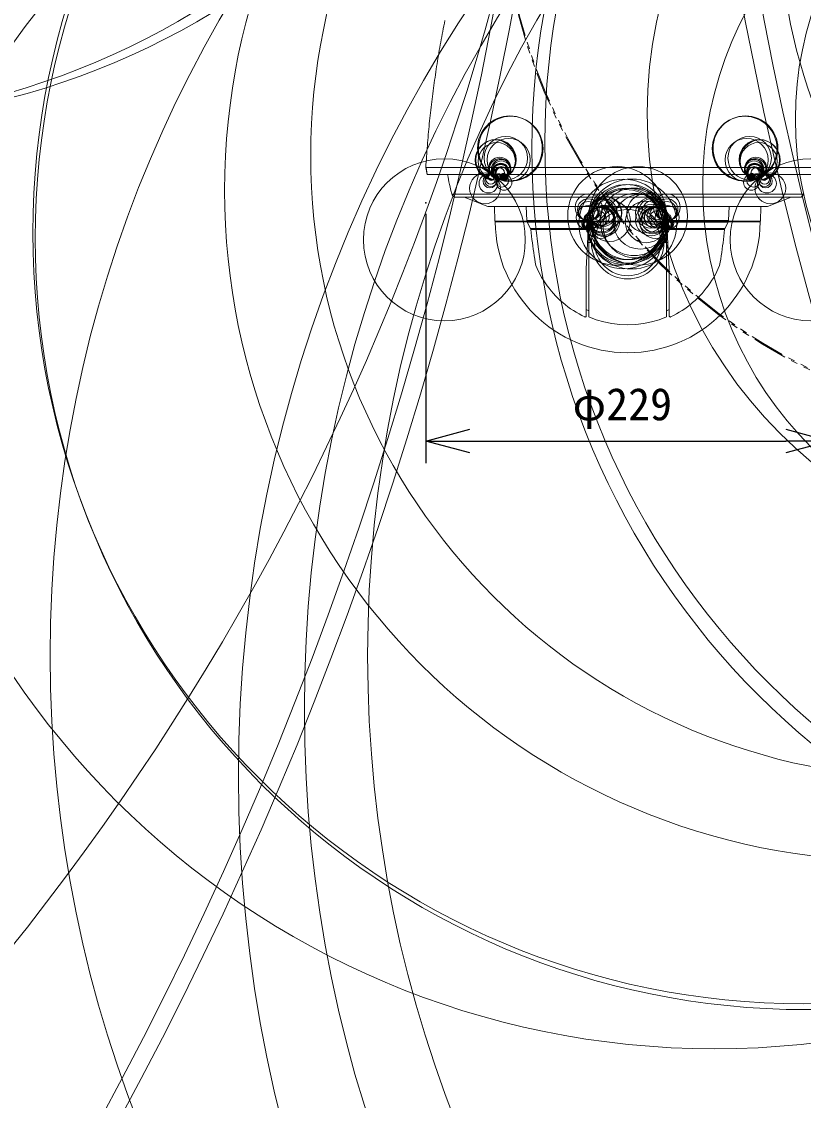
# Model space of a CAD drawing. Units: millimetres, scale not verified. Extents: x -9876 to 10121, y -1333 to 20075.
# Drawn here: x -54.2 to -9.9, y -18.6 to 42.6 of the extents above; entities that cross this region are included whole.
import ezdxf
from ezdxf.enums import TextEntityAlignment as Align

# ---------------------------------------------------------------- set-up
doc = ezdxf.new("R2010")
doc.units = ezdxf.units.MM
doc.header["$LTSCALE"] = 0.125
doc.header["$PDMODE"] = 32
doc.header["$PDSIZE"] = 0.025
doc.linetypes.add('USER1', pattern=[31.75, 15.875, -3.175, 3.175, -3.175, 3.175, -3.175])
for name, color, linetype in [('0-0_0', 7, 'Continuous'), ('0-5_SUNPO', 7, 'Continuous'), ('0-6_Defpoints', 7, 'Continuous')]:
    doc.layers.add(name, color=color, linetype=linetype)
doc.layers.add('0-4_GAIKEI', color=1, linetype='Continuous', lineweight=18)
doc.styles.add('ＭＳ ゴシック', font='')
doc.styles.get('ＭＳ ゴシック').set_extended_font_data('MS Gothic')

# ---------------------------------------------------------------- blocks, each defined once
blk = doc.blocks.new('_Open30')
at = {"layer": '0-0_0'}
blk.add_line((0, 0), (-1, 0), dxfattribs=at)
blk.add_lwpolyline([(-1, 0.26795), (0, 0), (-1, -0.26795)], dxfattribs=at)
blk = doc.blocks.new('D23')
at = {"layer": '0-5_SUNPO'}
for p, q in [((345.922, -77.056), (361.8781, -77.056)), ((360.6281, -105.6458), (360.6281, -79.556)), ((351.7176, -108.1458), (361.8781, -108.1458))]:
    blk.add_line(p, q, dxfattribs=at)
at = {"layer": '0-6_Defpoints'}
for p in [(345.297, -77.056), (360.6281, -77.056), (351.0926, -108.1458)]:
    blk.add_point(p, dxfattribs=at)
at = {"layer": '0-5_SUNPO', "xscale": 2.5, "yscale": 2.5}
for p, rotation in [((360.6281, -77.056), 90), ((360.6281, -108.1458), 270)]:
    blk.add_blockref('_Open30', p, dxfattribs=dict(at, rotation=rotation))
at = {"layer": '0-5_SUNPO', "style": 'ＭＳ ゴシック'}
blk.add_text('310.5', height=1.833, rotation=90, dxfattribs=at).set_placement((360.0031, -95.7259), align=Align.BOTTOM_LEFT)
blk = doc.blocks.new('D24')
at = {"layer": '0-5_SUNPO'}
for p, q in [((328.2512, -100.2706), (328.2512, -114.3974)), ((351.1512, -100.2706), (351.1512, -114.3974)), ((330.7512, -113.1474), (348.6512, -113.1474))]:
    blk.add_line(p, q, dxfattribs=at)
at = {"layer": '0-6_Defpoints'}
for p in [(328.2512, -99.6456), (351.1512, -99.6456), (351.1512, -113.1474)]:
    blk.add_point(p, dxfattribs=at)
at = {"layer": '0-5_SUNPO', "xscale": 2.5, "yscale": 2.5, "rotation": 180}
blk.add_blockref('_Open30', (328.2512, -113.1474), dxfattribs=at)
at = {"layer": '0-5_SUNPO', "xscale": 2.5, "yscale": 2.5}
blk.add_blockref('_Open30', (351.1512, -113.1474), dxfattribs=at)
at = {"layer": '0-5_SUNPO', "style": 'ＭＳ ゴシック'}
blk.add_text('φ229', height=1.833, dxfattribs=at).set_placement((336.5762, -112.5224), align=Align.BOTTOM_LEFT)

msp = doc.modelspace()

# ---------------------------------------------------------------- linework, layer by layer
at = {"layer": '0-4_GAIKEI', "color": 7}
for p, q in [((-31.2014, 33.8851), (-31.2796, 34.2859)), ((-31.1955, 33.8851), (-31.2677, 34.2859)), ((-31.2014, 33.8851), (-8.4577, 33.8851)), ((-29.1045, 32.6014), (-27.7684, 32.0785)), ((-10.5665, 32.6014), (-11.9027, 32.0785)), ((-11.9392, 32.0716), (-27.7319, 32.0716)), ((-27.3885, 32.0716), (-27.3579, 31.2501)), ((-27.3579, 31.2501), (-27.3493, 31.2))]:
    msp.add_line(p, q, dxfattribs=at)
at = {"layer": '0-4_GAIKEI'}
for p, q in [((-31.2796, 34.2859), (-8.3796, 34.2859)), ((-26.7611, 33.8492), (-26.7611, 33.8493)), ((-14.6101, 33.8851), (-14.6112, 33.8751)), ((-12.91, 33.8492), (-12.91, 33.8493)), ((-29.7985, 32.7804), (-9.8726, 32.7804)), ((-29.64, 32.6014), (-10.0311, 32.6014)), ((-25.5487, 31.2718), (-25.5906, 32.0716)), ((-18.2277, 32.0316), (-21.4434, 32.0316)), ((-14.1224, 31.2718), (-14.0805, 32.0716)), ((-12.3132, 31.2501), (-27.3579, 31.2501)), ((-12.3218, 31.2), (-27.3493, 31.2)), ((-25.5487, 31.2718), (-22.1161, 31.2718)), ((-25.3484, 30.8337), (-25.5278, 31.1926)), ((-22.1172, 31.1926), (-25.5278, 31.1926)), ((-22.1894, 28.5379), (-22.0201, 31.7674)), ((-22.0398, 25.8198), (-22.0398, 31.3925)), ((-17.6509, 31.7674), (-17.4817, 28.5379)), ((-17.6313, 25.8198), (-17.6313, 31.3925)), ((-17.555, 31.2718), (-14.1224, 31.2718)), ((-14.1433, 31.1926), (-17.5539, 31.1926)), ((-14.3227, 30.8337), (-14.1433, 31.1926)), ((-25.3484, 30.8337), (-22.1368, 30.8337)), ((-25.3074, 30.58), (-25.3284, 30.7661)), ((-22.1434, 30.7661), (-25.3284, 30.7661)), ((-25.2856, 30.3941), (-25.3074, 30.58)), ((-17.5343, 30.8337), (-14.3227, 30.8337)), ((-14.3427, 30.7661), (-17.5277, 30.7661)), ((-14.3855, 30.3941), (-14.3637, 30.58)), ((-14.3637, 30.58), (-14.3427, 30.7661)), ((-25.2628, 30.2082), (-25.2856, 30.3941)), ((-25.2392, 30.0224), (-25.2628, 30.2082)), ((-25.2147, 29.8368), (-25.2392, 30.0224)), ((-21.9195, 30.0277), (-22.1113, 30.0277)), ((-17.5598, 30.0277), (-17.7816, 30.0277)), ((-14.4563, 29.8368), (-14.4319, 30.0224)), ((-14.4319, 30.0224), (-14.4083, 30.2082)), ((-14.4083, 30.2082), (-14.3855, 30.3941)), ((-25.1894, 29.6513), (-25.2147, 29.8368)), ((-25.1632, 29.4658), (-25.1894, 29.6513)), ((-25.1361, 29.2806), (-25.1632, 29.4658)), ((-14.535, 29.2806), (-14.5079, 29.4658)), ((-14.5079, 29.4658), (-14.4817, 29.6513)), ((-14.4817, 29.6513), (-14.4563, 29.8368)), ((-25.1082, 29.0954), (-25.1361, 29.2806)), ((-25.0794, 28.9104), (-25.1082, 29.0954)), ((-25.0419, 28.7271), (-25.0794, 28.9104)), ((-14.6292, 28.7271), (-14.5917, 28.9104)), ((-14.5917, 28.9104), (-14.5629, 29.0954)), ((-14.5629, 29.0954), (-14.535, 29.2806)), ((-24.9735, 28.553), (-25.0419, 28.7271)), ((-24.892, 28.3844), (-24.9735, 28.553)), ((-24.8051, 28.2185), (-24.892, 28.3844)), ((-24.7127, 28.0557), (-24.8051, 28.2185)), ((-22.1901, 25.8601), (-22.1901, 28.5117)), ((-17.481, 28.5117), (-17.481, 25.8601)), ((-14.9584, 28.0557), (-14.866, 28.2185)), ((-14.866, 28.2185), (-14.779, 28.3844)), ((-14.779, 28.3844), (-14.6976, 28.553)), ((-14.6976, 28.553), (-14.6292, 28.7271)), ((-24.615, 27.8959), (-24.7127, 28.0557)), ((-24.5121, 27.7395), (-24.615, 27.8959)), ((-24.404, 27.5866), (-24.5121, 27.7395)), ((-24.291, 27.4373), (-24.404, 27.5866)), ((-15.3801, 27.4373), (-15.2671, 27.5866)), ((-15.2671, 27.5866), (-15.159, 27.7395)), ((-15.159, 27.7395), (-15.0561, 27.8959)), ((-15.0561, 27.8959), (-14.9584, 28.0557)), ((-24.173, 27.2919), (-24.291, 27.4373)), ((-24.0503, 27.1504), (-24.173, 27.2919)), ((-23.9231, 27.0131), (-24.0503, 27.1504)), ((-23.7913, 26.88), (-23.9231, 27.0131)), ((-15.8798, 26.88), (-15.748, 27.0131)), ((-15.748, 27.0131), (-15.6207, 27.1504)), ((-15.6207, 27.1504), (-15.4981, 27.2919)), ((-15.4981, 27.2919), (-15.3801, 27.4373)), ((-23.6552, 26.7514), (-23.7913, 26.88)), ((-23.5149, 26.6274), (-23.6552, 26.7514)), ((-23.3706, 26.5081), (-23.5149, 26.6274)), ((-23.2225, 26.3936), (-23.3706, 26.5081)), ((-23.0706, 26.284), (-23.2225, 26.3936)), ((-16.6005, 26.284), (-16.4486, 26.3936)), ((-16.4486, 26.3936), (-16.3004, 26.5081)), ((-16.3004, 26.5081), (-16.1561, 26.6274)), ((-16.1561, 26.6274), (-16.0159, 26.7514)), ((-16.0159, 26.7514), (-15.8798, 26.88)), ((-22.9152, 26.1796), (-23.0706, 26.284)), ((-22.7564, 26.0803), (-22.9152, 26.1796)), ((-22.5945, 25.9864), (-22.7564, 26.0803)), ((-22.4295, 25.8978), (-22.5945, 25.9864)), ((-22.2617, 25.8148), (-22.4295, 25.8978)), ((-22.0398, 26.1703), (-22.1901, 26.2454)), ((-22.0398, 25.8196), (-21.6223, 25.6607)), ((-18.0494, 25.6605), (-17.6313, 25.8196)), ((-17.481, 26.2454), (-17.6313, 26.1703)), ((-17.4094, 25.8148), (-17.2416, 25.8978)), ((-17.2416, 25.8978), (-17.0766, 25.9864)), ((-17.0766, 25.9864), (-16.9147, 26.0803)), ((-16.9147, 26.0803), (-16.7559, 26.1796)), ((-16.7559, 26.1796), (-16.6005, 26.284)), ((-21.6223, 25.6607), (-21.1858, 25.5336)), ((-21.1858, 25.5336), (-20.7407, 25.4422)), ((-20.7407, 25.4422), (-20.2898, 25.3871)), ((-20.2898, 25.3871), (-19.8359, 25.3687)), ((-19.8359, 25.3687), (-19.382, 25.3871)), ((-19.382, 25.3871), (-18.931, 25.4421)), ((-18.931, 25.4421), (-18.4859, 25.5334)), ((-18.4859, 25.5334), (-18.0494, 25.6605))]:
    msp.add_line(p, q, dxfattribs=at)
at = {"layer": '0-4_GAIKEI', "color": 7}
for points in [[(-30.6187, 40.3121), (-30.594, 40.4656), (-30.5688, 40.6191), (-30.5432, 40.7726), (-30.5172, 40.9259), (-30.4907, 41.0792), (-30.4637, 41.2324), (-30.4362, 41.3855), (-30.4083, 41.5385), (-30.3799, 41.6915), (-30.3509, 41.8444), (-30.3215, 41.9972), (-30.2916, 42.1499), (-30.2611, 42.3025), (-30.2301, 42.455), (-30.1986, 42.6074)], [(-31.2796, 34.2859), (-31.2703, 34.4411), (-31.2605, 34.5963), (-31.2504, 34.7515), (-31.2398, 34.9066), (-31.2288, 35.0617), (-31.2174, 35.2168), (-31.2056, 35.3719), (-31.1933, 35.5269), (-31.1807, 35.6818), (-31.1676, 35.8368), (-31.1541, 35.9917), (-31.1403, 36.1466), (-31.126, 36.3014), (-31.1113, 36.4562), (-31.0962, 36.611), (-31.0807, 36.7657), (-31.0649, 36.9204), (-31.0486, 37.075), (-31.0319, 37.2297), (-31.0149, 37.3842), (-30.9974, 37.5387), (-30.9796, 37.6932), (-30.9614, 37.8477), (-30.9428, 38.0021), (-30.9239, 38.1564), (-30.9045, 38.3107), (-30.8848, 38.465), (-30.8647, 38.6192), (-30.8442, 38.7733), (-30.8233, 38.9275), (-30.8021, 39.0815), (-30.7805, 39.2355), (-30.7586, 39.3895), (-30.7363, 39.5434), (-30.7136, 39.6973), (-30.6905, 39.8511), (-30.667, 40.0048), (-30.6431, 40.1585), (-30.6187, 40.3121)], [(-12.2826, 32.0716), (-12.3132, 31.2501), (-12.3218, 31.2)]]:
    msp.add_lwpolyline(points, dxfattribs=at)
at = {"layer": '0-4_GAIKEI'}
for centre, radius in [((-238.7784, 82.87), 215.0153), ((-237.7053, 82.8513), 215.0153), ((195.3956, 82.8046), 212.3644), ((196.4687, 82.8233), 212.3644), ((-170.2728, 82.5963), 147.9619), ((26.3399, 79.7654), 43.2814), ((27.413, 79.7841), 43.2814), ((-66.691, 79.7771), 42.9001), ((-65.6179, 79.7583), 42.9001), ((-25.845, 30.5143), 59.0879), ((-14.9055, 32.3432), 47.9967), ((19.6761, -57.5645), 136.7235), ((36.6921, -65.6111), 144.7701), ((19.2147, -12.3859), 91.3511), ((19.7463, 6.6247), 72.3237), ((37.2486, -0.182), 79.1472), ((37.4005, 3.5935), 75.5619), ((37.7463, 6.6247), 72.3237), ((18.5269, 35.3612), 43.7906), ((18.7418, 35.6842), 43.2786), ((19.1964, 48.5318), 30.413), ((27.0518, -627.082), 705.8096), ((30.8967, -270.6774), 349.3842), ((30.0968, -320.4427), 398.5536), ((30.7216, -287.691), 365.7985), ((-9.8579, 30.5865), 43.6934), ((-9.7279, 30.2629), 43.699), ((-4.6841, 32.9849), 37.9995), ((-2.495, 34.9656), 35.3121), ((6.8923, 37.3624), 25.624), ((-28.9702, -84.1772), 144.6831), ((9.1721, 37.0193), 19.5026), ((5.381, 33.2591), 20.9628), ((-26.5128, 35.3716), 1.8349), ((-26.4671, 35.3514), 1.8349), ((-13.204, 35.3514), 1.8349), ((-13.1583, 35.3716), 1.8349), ((-27.3398, 34.7037), 1.1439), ((-27.2978, 34.724), 1.1439), ((-27.2564, 34.6427), 1.0531), ((-26.7486, 34.8167), 1.2321), ((-26.5823, 34.7107), 1.2226), ((-13.0888, 34.7107), 1.2226), ((-12.9225, 34.8167), 1.2321), ((-12.3733, 34.724), 1.1439), ((-12.3313, 34.7037), 1.1439), ((-12.4146, 34.6427), 1.0531), ((-27.0991, 34.2425), 0.6237), ((-12.5719, 34.2425), 0.6237), ((-30.2258, 30.1853), 4.5873), ((-27.0851, 34.2054), 0.5835), ((-27.0095, 34.1868), 0.5502), ((-27.0045, 34.1872), 0.5528), ((-26.9984, 34.1407), 0.5115), ((-27.0536, 34.0764), 0.4323), ((-27.0276, 34.0762), 0.4436), ((-27.0242, 34.0597), 0.4261), ((-27.0306, 34.0439), 0.4095), ((-27.0071, 34.0703), 0.4285), ((-27.1239, 33.9673), 0.3026), ((-27.0065, 33.9853), 0.3498), ((-26.9659, 33.9811), 0.3303), ((-20.4383, 31.5389), 2.7967), ((-19.2418, 31.5399), 2.7877), ((-9.4453, 30.1853), 4.5873), ((-12.6666, 34.1872), 0.5528), ((-12.6616, 34.1868), 0.5502), ((-12.6727, 34.1407), 0.5115), ((-12.586, 34.2054), 0.5835), ((-12.664, 34.0703), 0.4285), ((-12.6435, 34.0762), 0.4436), ((-12.6469, 34.0597), 0.4261), ((-12.6405, 34.0439), 0.4095), ((-12.6175, 34.0764), 0.4323), ((-12.7052, 33.9811), 0.3303), ((-12.6646, 33.9853), 0.3498), ((-12.5471, 33.9673), 0.3026), ((-27.9243, 33.1031), 0.8711), ((-27.7284, 33.3747), 0.5362), ((-27.6491, 33.5067), 0.3821), ((-27.5929, 33.5357), 0.3401), ((-27.6013, 33.6091), 0.2692), ((-27.5738, 33.7135), 0.1612), ((-26.9644, 33.5453), 0.3764), ((-27.1541, 33.796), 0.134), ((-26.8441, 33.4364), 0.4407), ((-27.1592, 33.7773), 0.1148), ((-27.1925, 33.7096), 0.0394), ((-26.8661, 33.8171), 0.1382), ((-26.8933, 33.7685), 0.1067), ((-26.89, 33.7701), 0.1067), ((-26.85, 33.7507), 0.1434), ((-26.8129, 33.7226), 0.1528), ((-26.8427, 33.8054), 0.1122), ((-26.8275, 33.7595), 0.1222), ((-26.8209, 33.8024), 0.0902), ((-26.805, 33.7772), 0.0976), ((-26.8581, 33.7026), 0.032), ((-26.8044, 33.8005), 0.0752), ((-26.7999, 33.8036), 0.0707), ((-26.7994, 33.8064), 0.0683), ((-26.7956, 33.8198), 0.0539), ((-26.7888, 33.8147), 0.0548), ((-19.5988, 31.0799), 2.5476), ((-12.827, 33.4364), 0.4407), ((-12.7067, 33.5453), 0.3764), ((-12.8582, 33.7226), 0.1528), ((-12.8436, 33.7595), 0.1222), ((-12.8211, 33.7507), 0.1434), ((-12.866, 33.7772), 0.0976), ((-12.805, 33.8171), 0.1382), ((-12.8667, 33.8005), 0.0752), ((-12.8712, 33.8036), 0.0707), ((-12.8283, 33.8054), 0.1122), ((-12.8501, 33.8024), 0.0902), ((-12.8717, 33.8064), 0.0683), ((-12.8823, 33.8147), 0.0548), ((-12.8755, 33.8198), 0.0539), ((-12.7811, 33.7701), 0.1067), ((-12.7778, 33.7685), 0.1067), ((-12.813, 33.7026), 0.032), ((-12.517, 33.796), 0.134), ((-12.5119, 33.7773), 0.1148), ((-11.7468, 33.1031), 0.8711), ((-12.4786, 33.7096), 0.0394), ((-11.9427, 33.3747), 0.5362), ((-12.0781, 33.5357), 0.3401), ((-12.022, 33.5067), 0.3821), ((-12.0698, 33.6091), 0.2692), ((-12.0973, 33.7135), 0.1612), ((-12.0762, 33.9837), 0.109), ((-12.0329, 33.9536), 0.1001), ((-12.0831, 33.92), 0.0449), ((-12.0649, 33.9225), 0.0554), ((-12.0853, 33.9048), 0.0296), ((-12.083, 33.904), 0.0296), ((-12.0842, 33.9017), 0.027), ((-12.0873, 33.895), 0.0196), ((-20.0637, 31.0833), 2.5384), ((-19.9711, 30.9038), 2.1315), ((-19.9553, 30.9827), 2.1264), ((-19.9216, 31.1914), 2.1264), ((-19.7495, 31.1914), 2.1264), ((-19.7158, 30.9827), 2.1264), ((-19.4706, 31.2048), 1.9168), ((-22.0531, 32.0272), 0.758), ((-22.064, 31.8896), 0.62), ((-20.8649, 31.2738), 1.1795), ((-21.1052, 31.7008), 0.9188), ((-21.0945, 31.718), 0.9264), ((-21.2932, 31.7426), 0.7262), ((-21.2308, 31.739), 0.7876), ((-19.4073, 30.9901), 1.8264), ((-19.104, 31.2069), 1.5502), ((-18.7653, 31.6978), 1.1162), ((-18.517, 31.7129), 0.8684), ((-18.4432, 31.738), 0.7906), ((-18.339, 31.7489), 0.6868), ((-17.6179, 32.0272), 0.758), ((-17.6071, 31.8896), 0.62), ((-22.0709, 31.4432), 0.681), ((-22.0673, 31.8115), 0.5419), ((-21.4137, 31.1445), 0.8876), ((-21.1656, 31.267), 0.8831), ((-21.2141, 31.2828), 0.8327), ((-21.3369, 31.3203), 0.7052), ((-21.5436, 31.346), 0.497), ((-21.2877, 31.3181), 0.7513), ((-21.3043, 31.3493), 0.7207), ((-21.4127, 31.5039), 0.5319), ((-21.4534, 31.6601), 0.3705), ((-18.7944, 31.2009), 1.1795), ((-18.5111, 31.3017), 0.8831), ((-18.415, 31.3075), 0.7842), ((-18.2574, 31.1446), 0.8875), ((-18.3432, 31.3324), 0.7086), ((-18.3316, 31.305), 0.7052), ((-18.2908, 31.4451), 0.5988), ((-18.244, 31.5441), 0.4893), ((-18.1274, 31.3455), 0.497), ((-18.2161, 31.6742), 0.3563), ((-17.6002, 31.4433), 0.681), ((-17.6038, 31.8115), 0.5419), ((-22.1052, 31.1024), 0.3385), ((-22.1086, 31.0463), 0.2823), ((-22.1058, 31.0254), 0.2615), ((-22.1154, 30.993), 0.2301), ((-22.0914, 31.0538), 0.2247), ((-22.0731, 31.4167), 0.2284), ((-22.066, 31.4186), 0.149), ((-22.0955, 31.2935), 0.1033), ((-22.0948, 31.285), 0.0949), ((-22.0961, 31.2755), 0.0853), ((-22.1131, 31.226), 0.0653), ((-22.0928, 31.2672), 0.0768), ((-22.0849, 31.242), 0.0505), ((-22.0808, 31.2182), 0.0321), ((-22.0755, 31.2248), 0.0309), ((-22.0543, 31.3047), 0.0346), ((-22.0574, 31.292), 0.0232), ((-22.0647, 31.2133), 0.0153), ((-22.0637, 31.2131), 0.0143), ((-22.0528, 31.2825), 0.0126), ((-22.0507, 31.2773), 0.007), ((-17.5659, 31.1024), 0.3385), ((-17.5624, 31.0463), 0.2823), ((-17.5653, 31.0254), 0.2615), ((-17.598, 31.4167), 0.2284), ((-17.5797, 31.0538), 0.2247), ((-17.5557, 30.9929), 0.2299), ((-17.6051, 31.4186), 0.149), ((-17.5755, 31.2935), 0.1033), ((-17.5763, 31.285), 0.0949), ((-17.575, 31.2755), 0.0853), ((-17.5783, 31.2672), 0.0768), ((-17.6168, 31.3047), 0.0346), ((-17.6137, 31.292), 0.0232), ((-17.5862, 31.242), 0.0505), ((-17.6183, 31.2825), 0.0126), ((-17.6204, 31.2773), 0.007), ((-17.5956, 31.2248), 0.0309), ((-17.558, 31.226), 0.0653), ((-17.5903, 31.2182), 0.0321), ((-17.6064, 31.2133), 0.0153), ((-17.6074, 31.2131), 0.0143), ((-22.1144, 30.934), 0.1029), ((-22.098, 30.8733), 0.1091), ((-22.1331, 30.8674), 0.0665), ((-22.1151, 30.9151), 0.0839), ((-22.0963, 30.8567), 0.0925), ((-22.1118, 30.9082), 0.0769), ((-22.1039, 30.8832), 0.0508), ((-22.1002, 30.8594), 0.0327), ((-22.0946, 30.866), 0.0312), ((-22.0881, 30.7837), 0.0215), ((-22.0838, 30.8544), 0.0155), ((-22.0826, 30.8542), 0.0144), ((-22.0813, 30.7764), 0.0115), ((-22.079, 30.7759), 0.00994), ((-22.0777, 30.7718), 0.0057), ((-17.5731, 30.8733), 0.1091), ((-17.5747, 30.8567), 0.0925), ((-17.5567, 30.934), 0.1029), ((-17.556, 30.9151), 0.0839), ((-17.5593, 30.9082), 0.0769), ((-17.5671, 30.8832), 0.0508), ((-17.5765, 30.866), 0.0312), ((-17.538, 30.8674), 0.0665), ((-17.583, 30.7837), 0.0215), ((-17.5709, 30.8594), 0.0327), ((-17.5873, 30.8544), 0.0155), ((-17.5885, 30.8542), 0.0144), ((-17.5921, 30.7759), 0.00994), ((-17.5898, 30.7764), 0.0115), ((-17.5933, 30.7718), 0.0057)]:
    msp.add_circle(centre, radius, dxfattribs=at)
at = {"layer": '0-4_GAIKEI', "linetype": 'USER1'}
for centre, radius in [((3.7242, 50.5244), 30.7021), ((3.692, 50.5144), 30.6158)]:
    msp.add_circle(centre, radius, dxfattribs=at)
at = {"layer": '0-4_GAIKEI', "color": 7}
for centre, radius, start, end in [((-22.113, 35.0563), 8.0154, 188.40392, 196.49547), ((-29.5103, 32.8658), 0.3006, 196.49547, 238.81242), ((-29.64, 32.6515), 0.0501, 238.81242, 270), ((-10.0311, 32.6515), 0.0501, 270, 301.18758), ((-10.1608, 32.8658), 0.3006, 301.18758, 343.50453), ((-27.7319, 32.1718), 0.1002, 248.62938, 270), ((-11.9392, 32.1718), 0.1002, 270, 291.37062), ((-19.8355, 31.3002), 7.5145, 180.76397, 359.23603)]:
    msp.add_arc(centre, radius, start, end, dxfattribs=at)
at = {"layer": '0-4_GAIKEI'}
for centre, radius, start, end in [((-19.8355, 30.0277), 2.0539, 101.96196, 78.03856), ((-19.8355, 30.0277), 1.8786, 271.07225, 271.06958), ((-25.3486, 31.2823), 0.2004, 183, 206.56505), ((-14.3225, 31.2823), 0.2004, 333.43495, 357), ((-25.5276, 30.7441), 0.2004, 6.30554, 26.56505), ((-14.1435, 30.7441), 0.2004, 153.43495, 173.69446), ((-21.6891, 28.5117), 0.501, 177.00002, 180.00001), ((-17.982, 28.5117), 0.501, 0.00001, 3.00001), ((-22.2402, 25.8601), 0.0501, 244.62218, 0), ((-17.4309, 25.8601), 0.0501, 180, 295.37782)]:
    msp.add_arc(centre, radius, start, end, dxfattribs=at)

# ---------------------------------------------------------------- block references
at = {"layer": '0-5_SUNPO'}
for name in ['D23', 'D24']:
    msp.add_blockref(name, (-359.5308, 131.9315), dxfattribs=at)

doc.saveas('drawing.dxf')
